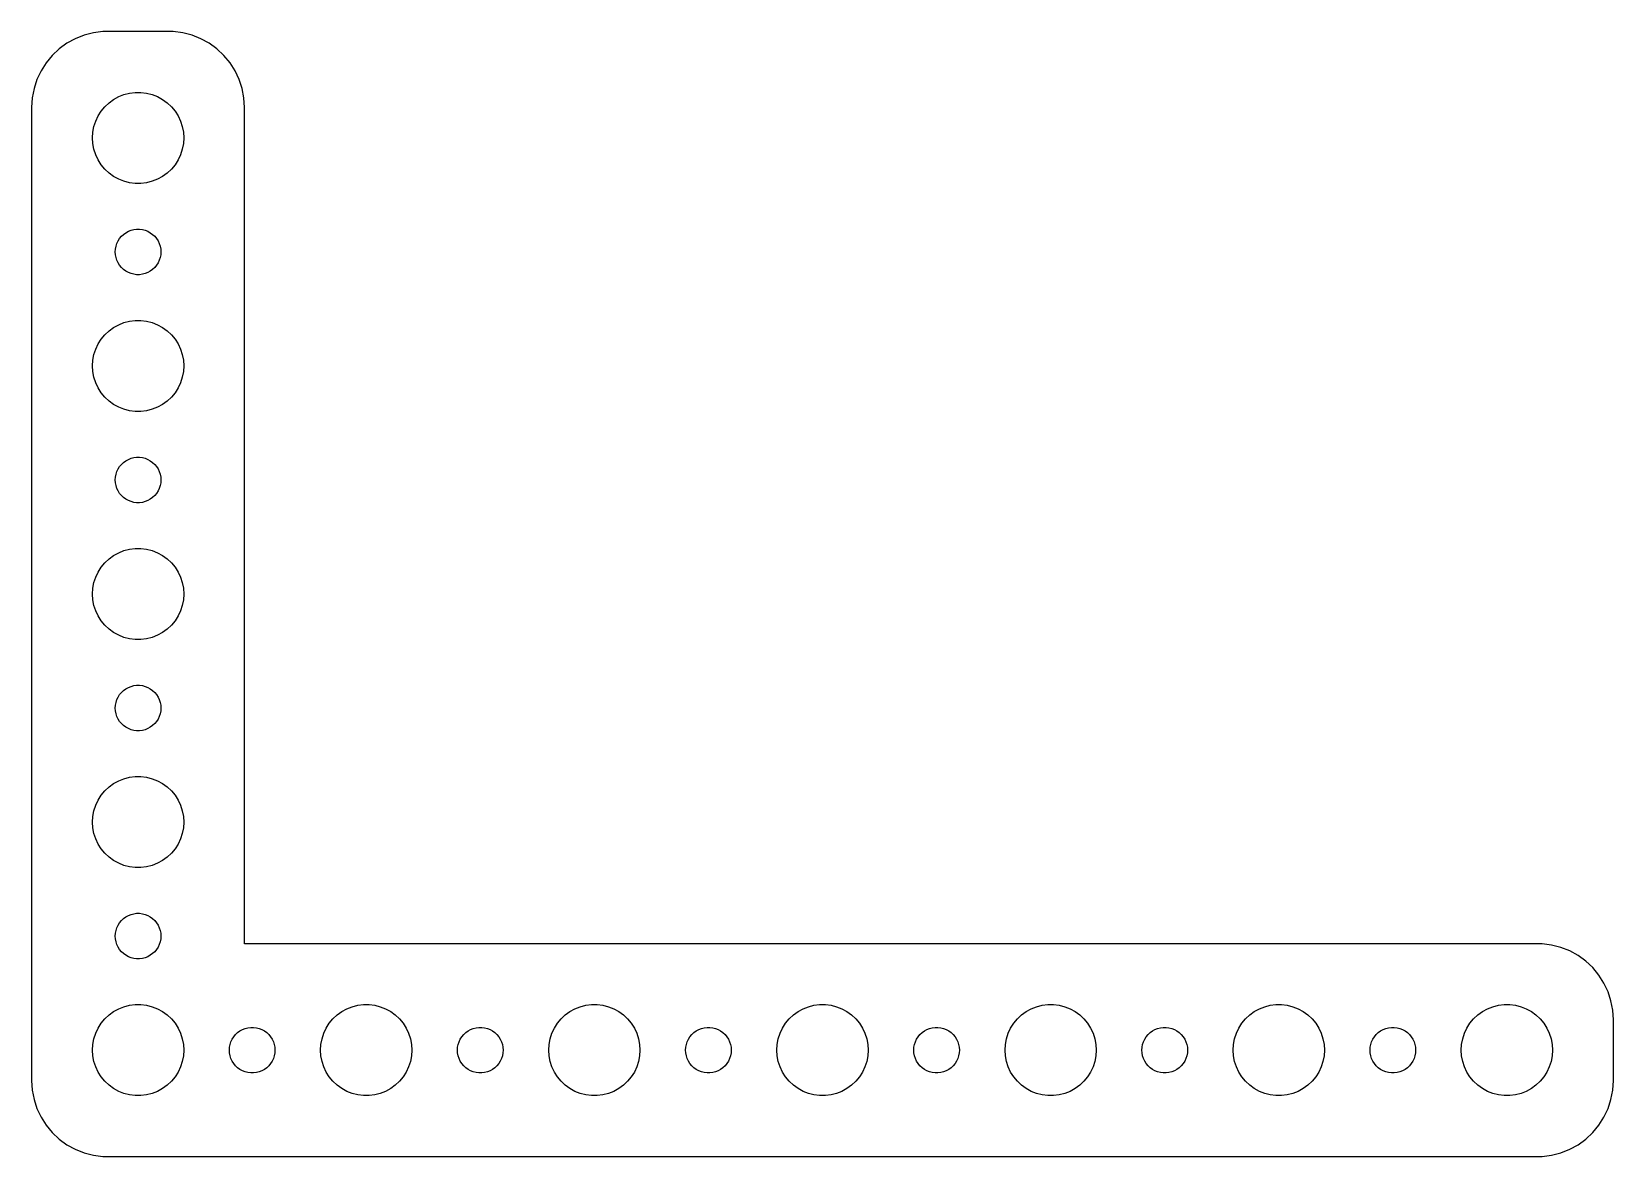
# Model space of a CAD drawing. Header units: metres. Extents: x -52 to 52, y -37 to 37.
import ezdxf

# ---------------------------------------------------------------- set-up
doc = ezdxf.new("R2010")
doc.units = ezdxf.units.M

msp = doc.modelspace()

# ---------------------------------------------------------------- linework, layer by layer
for p, q in [((-49.1289, 36.5241), (-49.6791, 36.2216)), ((-48.5451, 36.7553), (-49.1289, 36.5241)), ((-47.9369, 36.9114), (-48.5451, 36.7553)), ((-47.3139, 36.9901), (-47.9369, 36.9114)), ((-42.686, 36.9901), (-47.3139, 36.9901)), ((-42.0631, 36.9114), (-42.686, 36.9901)), ((-41.4549, 36.7553), (-42.0631, 36.9114)), ((-40.8711, 36.5241), (-41.4549, 36.7553)), ((-40.3209, 36.2216), (-40.8711, 36.5241)), ((-50.6448, 35.4227), (-51.0451, 34.9389)), ((-50.1871, 35.8526), (-50.6448, 35.4227)), ((-49.6791, 36.2216), (-50.1871, 35.8526)), ((-39.8129, 35.8526), (-40.3209, 36.2216)), ((-39.3551, 35.4227), (-39.8129, 35.8526)), ((-38.9549, 34.9389), (-39.3551, 35.4227)), ((-51.3815, 34.4088), (-51.6489, 33.8406)), ((-51.0451, 34.9389), (-51.3815, 34.4088)), ((-38.6185, 34.4088), (-38.9549, 34.9389)), ((-38.3511, 33.8406), (-38.6185, 34.4088)), ((-51.6489, 33.8406), (-51.8429, 33.2434)), ((-38.1571, 33.2434), (-38.3511, 33.8406)), ((-51.9606, 32.6267), (-52, 32)), ((-51.8429, 33.2434), (-51.9606, 32.6267)), ((-47.1869, 32.0536), (-46.9123, 32.3115)), ((-46.9123, 32.3115), (-46.6075, 32.533)), ((-46.6075, 32.533), (-46.2773, 32.7145)), ((-46.2773, 32.7145), (-45.927, 32.8532)), ((-45.927, 32.8532), (-45.5621, 32.9469)), ((-45.5621, 32.9469), (-45.1884, 32.9941)), ((-45.1884, 32.9941), (-44.8116, 32.9941)), ((-44.8116, 32.9941), (-44.4379, 32.9469)), ((-44.4379, 32.9469), (-44.0729, 32.8532)), ((-44.0729, 32.8532), (-43.7227, 32.7145)), ((-43.7227, 32.7145), (-43.3925, 32.533)), ((-43.3925, 32.533), (-43.0877, 32.3115)), ((-43.0877, 32.3115), (-42.8131, 32.0536)), ((-38.0394, 32.6267), (-38.1571, 33.2434)), ((-38, 32), (-38.0394, 32.6267)), ((-52, 32), (-52, -32)), ((-47.7893, 31.1044), (-47.6289, 31.4453)), ((-47.6289, 31.4453), (-47.427, 31.7634)), ((-47.427, 31.7634), (-47.1869, 32.0536)), ((-42.8131, 32.0536), (-42.5729, 31.7634)), ((-42.5729, 31.7634), (-42.3711, 31.4453)), ((-42.3711, 31.4453), (-42.2107, 31.1044)), ((-38, -23.0099), (-38, 32)), ((-48, 30), (-47.9763, 30.376)), ((-47.9763, 30.376), (-47.9057, 30.7461)), ((-47.9057, 30.7461), (-47.7893, 31.1044)), ((-42.2107, 31.1044), (-42.0942, 30.7461)), ((-42.0942, 30.7461), (-42.0237, 30.376)), ((-42.0237, 30.376), (-42, 30)), ((-47.9763, 29.624), (-48, 30)), ((-47.9057, 29.2539), (-47.9763, 29.624)), ((-47.7893, 28.8956), (-47.9057, 29.2539)), ((-42.0942, 29.2539), (-42.2107, 28.8956)), ((-42.0237, 29.624), (-42.0942, 29.2539)), ((-42, 30), (-42.0237, 29.624)), ((-47.6289, 28.5547), (-47.7893, 28.8956)), ((-47.427, 28.2366), (-47.6289, 28.5547)), ((-47.1869, 27.9464), (-47.427, 28.2366)), ((-42.5729, 28.2366), (-42.8131, 27.9464)), ((-42.3711, 28.5547), (-42.5729, 28.2366)), ((-42.2107, 28.8956), (-42.3711, 28.5547)), ((-46.9123, 27.6884), (-47.1869, 27.9464)), ((-46.6075, 27.467), (-46.9123, 27.6884)), ((-46.2773, 27.2855), (-46.6075, 27.467)), ((-45.927, 27.1468), (-46.2773, 27.2855)), ((-45.5621, 27.0531), (-45.927, 27.1468)), ((-45.1884, 27.0059), (-45.5621, 27.0531)), ((-44.4379, 27.0531), (-44.8116, 27.0059)), ((-44.0729, 27.1468), (-44.4379, 27.0531)), ((-43.7227, 27.2855), (-44.0729, 27.1468)), ((-43.3925, 27.467), (-43.7227, 27.2855)), ((-43.0877, 27.6884), (-43.3925, 27.467)), ((-42.8131, 27.9464), (-43.0877, 27.6884)), ((-44.8116, 27.0059), (-45.1884, 27.0059)), ((-45.6387, 23.8572), (-45.4635, 23.9266)), ((-45.4635, 23.9266), (-45.2811, 23.9734)), ((-45.2811, 23.9734), (-45.0942, 23.997)), ((-45.0942, 23.997), (-44.9058, 23.997)), ((-44.9058, 23.997), (-44.7189, 23.9734)), ((-44.7189, 23.9734), (-44.5365, 23.9266)), ((-44.5365, 23.9266), (-44.3613, 23.8572)), ((-46.4529, 22.873), (-46.3947, 23.0522)), ((-46.3947, 23.0522), (-46.3145, 23.2226)), ((-46.3145, 23.2226), (-46.2135, 23.3817)), ((-46.2135, 23.3817), (-46.0934, 23.5268)), ((-46.0934, 23.5268), (-45.9561, 23.6558)), ((-45.9561, 23.6558), (-45.8037, 23.7665)), ((-45.8037, 23.7665), (-45.6387, 23.8572)), ((-44.3613, 23.8572), (-44.1963, 23.7665)), ((-44.1963, 23.7665), (-44.0439, 23.6558)), ((-44.0439, 23.6558), (-43.9065, 23.5268)), ((-43.9065, 23.5268), (-43.7865, 23.3817)), ((-43.7865, 23.3817), (-43.6855, 23.2226)), ((-43.6855, 23.2226), (-43.6053, 23.0522)), ((-43.6053, 23.0522), (-43.5471, 22.873)), ((-46.5, 22.5), (-46.4882, 22.688)), ((-46.4882, 22.312), (-46.5, 22.5)), ((-46.4882, 22.688), (-46.4529, 22.873)), ((-46.4529, 22.127), (-46.4882, 22.312)), ((-46.3947, 21.9478), (-46.4529, 22.127)), ((-46.3145, 21.7774), (-46.3947, 21.9478)), ((-43.6053, 21.9478), (-43.6855, 21.7774)), ((-43.5471, 22.127), (-43.6053, 21.9478)), ((-43.5471, 22.873), (-43.5118, 22.688)), ((-43.5118, 22.312), (-43.5471, 22.127)), ((-43.5118, 22.688), (-43.5, 22.5)), ((-43.5, 22.5), (-43.5118, 22.312)), ((-46.2135, 21.6183), (-46.3145, 21.7774)), ((-46.0934, 21.4732), (-46.2135, 21.6183)), ((-45.9561, 21.3442), (-46.0934, 21.4732)), ((-45.8037, 21.2335), (-45.9561, 21.3442)), ((-45.6387, 21.1427), (-45.8037, 21.2335)), ((-45.4635, 21.0734), (-45.6387, 21.1427)), ((-45.2811, 21.0266), (-45.4635, 21.0734)), ((-45.0942, 21.003), (-45.2811, 21.0266)), ((-44.9058, 21.003), (-45.0942, 21.003)), ((-44.7189, 21.0266), (-44.9058, 21.003)), ((-44.5365, 21.0734), (-44.7189, 21.0266)), ((-44.3613, 21.1427), (-44.5365, 21.0734)), ((-44.1963, 21.2335), (-44.3613, 21.1427)), ((-44.0439, 21.3442), (-44.1963, 21.2335)), ((-43.9065, 21.4732), (-44.0439, 21.3442)), ((-43.7865, 21.6183), (-43.9065, 21.4732)), ((-43.6855, 21.7774), (-43.7865, 21.6183)), ((-46.6075, 17.533), (-46.2773, 17.7145)), ((-46.2773, 17.7145), (-45.927, 17.8532)), ((-45.927, 17.8532), (-45.5621, 17.9469)), ((-45.5621, 17.9469), (-45.1884, 17.9941)), ((-45.1884, 17.9941), (-44.8116, 17.9941)), ((-44.8116, 17.9941), (-44.4379, 17.9469)), ((-44.4379, 17.9469), (-44.0729, 17.8532)), ((-44.0729, 17.8532), (-43.7227, 17.7145)), ((-43.7227, 17.7145), (-43.3925, 17.533)), ((-47.6289, 16.4453), (-47.427, 16.7634)), ((-47.427, 16.7634), (-47.1869, 17.0536)), ((-47.1869, 17.0536), (-46.9123, 17.3115)), ((-46.9123, 17.3115), (-46.6075, 17.533)), ((-43.3925, 17.533), (-43.0877, 17.3115)), ((-43.0877, 17.3115), (-42.8131, 17.0536)), ((-42.8131, 17.0536), (-42.5729, 16.7634)), ((-42.5729, 16.7634), (-42.3711, 16.4453)), ((-47.9763, 15.376), (-47.9057, 15.7461)), ((-47.9057, 15.7461), (-47.7893, 16.1044)), ((-47.7893, 16.1044), (-47.6289, 16.4453)), ((-42.3711, 16.4453), (-42.2107, 16.1044)), ((-42.2107, 16.1044), (-42.0942, 15.7461)), ((-42.0942, 15.7461), (-42.0237, 15.376)), ((-48, 15), (-47.9763, 15.376)), ((-47.9763, 14.624), (-48, 15)), ((-47.9057, 14.2539), (-47.9763, 14.624)), ((-42.0237, 14.624), (-42.0942, 14.2539)), ((-42.0237, 15.376), (-42, 15)), ((-42, 15), (-42.0237, 14.624)), ((-47.7893, 13.8956), (-47.9057, 14.2539)), ((-47.6289, 13.5547), (-47.7893, 13.8956)), ((-47.427, 13.2366), (-47.6289, 13.5547)), ((-42.3711, 13.5547), (-42.5729, 13.2366)), ((-42.2107, 13.8956), (-42.3711, 13.5547)), ((-42.0942, 14.2539), (-42.2107, 13.8956)), ((-47.1869, 12.9464), (-47.427, 13.2366)), ((-46.9123, 12.6884), (-47.1869, 12.9464)), ((-46.6075, 12.467), (-46.9123, 12.6884)), ((-43.0877, 12.6884), (-43.3925, 12.467)), ((-42.8131, 12.9464), (-43.0877, 12.6884)), ((-42.5729, 13.2366), (-42.8131, 12.9464)), ((-46.2773, 12.2855), (-46.6075, 12.467)), ((-45.927, 12.1468), (-46.2773, 12.2855)), ((-45.5621, 12.0531), (-45.927, 12.1468)), ((-45.1884, 12.0059), (-45.5621, 12.0531)), ((-44.8116, 12.0059), (-45.1884, 12.0059)), ((-44.4379, 12.0531), (-44.8116, 12.0059)), ((-44.0729, 12.1468), (-44.4379, 12.0531)), ((-43.7227, 12.2855), (-44.0729, 12.1468)), ((-43.3925, 12.467), (-43.7227, 12.2855)), ((-46.3145, 8.22263), (-46.2135, 8.38167)), ((-46.2135, 8.38167), (-46.0934, 8.52681)), ((-46.0934, 8.52681), (-45.9561, 8.65576)), ((-45.9561, 8.65576), (-45.8037, 8.76648)), ((-45.8037, 8.76648), (-45.6387, 8.85724)), ((-45.6387, 8.85724), (-45.4635, 8.92657)), ((-45.4635, 8.92657), (-45.2811, 8.97342)), ((-45.2811, 8.97342), (-45.0942, 8.99704)), ((-45.0942, 8.99704), (-44.9058, 8.99704)), ((-44.9058, 8.99704), (-44.7189, 8.97342)), ((-44.7189, 8.97342), (-44.5365, 8.92657)), ((-44.5365, 8.92657), (-44.3613, 8.85724)), ((-44.3613, 8.85724), (-44.1963, 8.76648)), ((-44.1963, 8.76648), (-44.0439, 8.65576)), ((-44.0439, 8.65576), (-43.9065, 8.52681)), ((-43.9065, 8.52681), (-43.7865, 8.38167)), ((-43.7865, 8.38167), (-43.6855, 8.22263)), ((-46.5, 7.5), (-46.4882, 7.68799)), ((-46.4882, 7.312), (-46.5, 7.5)), ((-46.4882, 7.68799), (-46.4529, 7.87303)), ((-46.4529, 7.12695), (-46.4882, 7.312)), ((-46.4529, 7.87303), (-46.3947, 8.05219)), ((-46.3947, 8.05219), (-46.3145, 8.22263)), ((-43.6855, 8.22263), (-43.6053, 8.05219)), ((-43.6053, 8.05219), (-43.5471, 7.87303)), ((-43.5471, 7.87303), (-43.5118, 7.68799)), ((-43.5118, 7.312), (-43.5471, 7.12695)), ((-43.5118, 7.68799), (-43.5, 7.5)), ((-43.5, 7.5), (-43.5118, 7.312)), ((-46.3947, 6.9478), (-46.4529, 7.12695)), ((-46.3145, 6.77736), (-46.3947, 6.9478)), ((-46.2135, 6.61832), (-46.3145, 6.77736)), ((-46.0934, 6.47318), (-46.2135, 6.61832)), ((-45.9561, 6.34422), (-46.0934, 6.47318)), ((-45.8037, 6.23351), (-45.9561, 6.34422)), ((-44.0439, 6.34422), (-44.1963, 6.23351)), ((-43.9065, 6.47318), (-44.0439, 6.34422)), ((-43.7865, 6.61832), (-43.9065, 6.47318)), ((-43.6855, 6.77736), (-43.7865, 6.61832)), ((-43.6053, 6.9478), (-43.6855, 6.77736)), ((-43.5471, 7.12695), (-43.6053, 6.9478)), ((-45.6387, 6.14275), (-45.8037, 6.23351)), ((-45.4635, 6.07341), (-45.6387, 6.14275)), ((-45.2811, 6.02657), (-45.4635, 6.07341)), ((-45.0942, 6.00294), (-45.2811, 6.02657)), ((-44.9058, 6.00294), (-45.0942, 6.00294)), ((-44.7189, 6.02657), (-44.9058, 6.00294)), ((-44.5365, 6.07341), (-44.7189, 6.02657)), ((-44.3613, 6.14275), (-44.5365, 6.07341)), ((-44.1963, 6.23351), (-44.3613, 6.14275)), ((-47.1869, 2.05363), (-46.9123, 2.31154)), ((-46.9123, 2.31154), (-46.6075, 2.53297)), ((-46.6075, 2.53297), (-46.2773, 2.71448)), ((-46.2773, 2.71448), (-45.927, 2.85316)), ((-45.927, 2.85316), (-45.5621, 2.94685)), ((-45.5621, 2.94685), (-45.1884, 2.99408)), ((-45.1884, 2.99408), (-44.8116, 2.99408)), ((-44.8116, 2.99408), (-44.4379, 2.94685)), ((-44.4379, 2.94685), (-44.0729, 2.85316)), ((-44.0729, 2.85316), (-43.7227, 2.71448)), ((-43.7227, 2.71448), (-43.3925, 2.53297)), ((-43.3925, 2.53297), (-43.0877, 2.31154)), ((-43.0877, 2.31154), (-42.8131, 2.05363)), ((-47.9057, 0.74606), (-47.7893, 1.10437)), ((-47.7893, 1.10437), (-47.6289, 1.44525)), ((-47.6289, 1.44525), (-47.427, 1.76335)), ((-47.427, 1.76335), (-47.1869, 2.05363)), ((-42.8131, 2.05363), (-42.5729, 1.76335)), ((-42.5729, 1.76335), (-42.3711, 1.44525)), ((-42.3711, 1.44525), (-42.2107, 1.10437)), ((-42.2107, 1.10437), (-42.0942, 0.74606)), ((-48, 0), (-47.9763, 0.37599)), ((-47.9763, -0.37599), (-48, 0)), ((-47.9763, 0.37599), (-47.9057, 0.74606)), ((-42.0942, 0.74606), (-42.0237, 0.37599)), ((-42.0237, 0.37599), (-42, 0)), ((-42, 0), (-42.0237, -0.37599)), ((-47.9057, -0.74606), (-47.9763, -0.37599)), ((-47.7893, -1.10437), (-47.9057, -0.74606)), ((-42.0942, -0.74606), (-42.2107, -1.10437)), ((-42.0237, -0.37599), (-42.0942, -0.74606)), ((-47.6289, -1.44525), (-47.7893, -1.10437)), ((-47.427, -1.76335), (-47.6289, -1.44525)), ((-47.1869, -2.05363), (-47.427, -1.76335)), ((-46.9123, -2.31154), (-47.1869, -2.05363)), ((-42.8131, -2.05363), (-43.0877, -2.31154)), ((-42.5729, -1.76335), (-42.8131, -2.05363)), ((-42.3711, -1.44525), (-42.5729, -1.76335)), ((-42.2107, -1.10437), (-42.3711, -1.44525)), ((-46.6075, -2.53297), (-46.9123, -2.31154)), ((-46.2773, -2.71448), (-46.6075, -2.53297)), ((-45.927, -2.85316), (-46.2773, -2.71448)), ((-45.5621, -2.94685), (-45.927, -2.85316)), ((-45.1884, -2.99408), (-45.5621, -2.94685)), ((-44.8116, -2.99408), (-45.1884, -2.99408)), ((-44.4379, -2.94685), (-44.8116, -2.99408)), ((-44.0729, -2.85316), (-44.4379, -2.94685)), ((-43.7227, -2.71448), (-44.0729, -2.85316)), ((-43.3925, -2.53297), (-43.7227, -2.71448)), ((-43.0877, -2.31154), (-43.3925, -2.53297)), ((-45.9561, -6.34422), (-45.8037, -6.23351)), ((-45.8037, -6.23351), (-45.6387, -6.14275)), ((-45.6387, -6.14275), (-45.4635, -6.07341)), ((-45.4635, -6.07341), (-45.2811, -6.02657)), ((-45.2811, -6.02657), (-45.0942, -6.00294)), ((-45.0942, -6.00294), (-44.9058, -6.00294)), ((-44.9058, -6.00294), (-44.7189, -6.02657)), ((-44.7189, -6.02657), (-44.5365, -6.07341)), ((-44.5365, -6.07341), (-44.3613, -6.14275)), ((-44.3613, -6.14275), (-44.1963, -6.23351)), ((-44.1963, -6.23351), (-44.0439, -6.34422)), ((-46.4882, -7.312), (-46.4529, -7.12695)), ((-46.4529, -7.12695), (-46.3947, -6.9478)), ((-46.3947, -6.9478), (-46.3145, -6.77736)), ((-46.3145, -6.77736), (-46.2135, -6.61832)), ((-46.2135, -6.61832), (-46.0934, -6.47318)), ((-46.0934, -6.47318), (-45.9561, -6.34422)), ((-44.0439, -6.34422), (-43.9065, -6.47318)), ((-43.9065, -6.47318), (-43.7865, -6.61832)), ((-43.7865, -6.61832), (-43.6855, -6.77736)), ((-43.6855, -6.77736), (-43.6053, -6.9478)), ((-43.6053, -6.9478), (-43.5471, -7.12695)), ((-43.5471, -7.12695), (-43.5118, -7.312)), ((-46.5, -7.5), (-46.4882, -7.312)), ((-46.4882, -7.68799), (-46.5, -7.5)), ((-46.4529, -7.87303), (-46.4882, -7.68799)), ((-46.3947, -8.05219), (-46.4529, -7.87303)), ((-46.3145, -8.22263), (-46.3947, -8.05219)), ((-46.2135, -8.38167), (-46.3145, -8.22263)), ((-43.6855, -8.22263), (-43.7865, -8.38167)), ((-43.6053, -8.05219), (-43.6855, -8.22263)), ((-43.5471, -7.87303), (-43.6053, -8.05219)), ((-43.5118, -7.68799), (-43.5471, -7.87303)), ((-43.5118, -7.312), (-43.5, -7.5)), ((-43.5, -7.5), (-43.5118, -7.68799)), ((-46.0934, -8.52681), (-46.2135, -8.38167)), ((-45.9561, -8.65576), (-46.0934, -8.52681)), ((-45.8037, -8.76648), (-45.9561, -8.65576)), ((-45.6387, -8.85724), (-45.8037, -8.76648)), ((-45.4635, -8.92657), (-45.6387, -8.85724)), ((-45.2811, -8.97342), (-45.4635, -8.92657)), ((-45.0942, -8.99704), (-45.2811, -8.97342)), ((-44.9058, -8.99704), (-45.0942, -8.99704)), ((-44.7189, -8.97342), (-44.9058, -8.99704)), ((-44.5365, -8.92657), (-44.7189, -8.97342)), ((-44.3613, -8.85724), (-44.5365, -8.92657)), ((-44.1963, -8.76648), (-44.3613, -8.85724)), ((-44.0439, -8.65576), (-44.1963, -8.76648)), ((-43.9065, -8.52681), (-44.0439, -8.65576)), ((-43.7865, -8.38167), (-43.9065, -8.52681)), ((-46.9123, -12.6884), (-46.6075, -12.467)), ((-46.6075, -12.467), (-46.2773, -12.2855)), ((-46.2773, -12.2855), (-45.927, -12.1468)), ((-45.927, -12.1468), (-45.5621, -12.0531)), ((-45.5621, -12.0531), (-45.1884, -12.0059)), ((-45.1884, -12.0059), (-44.8116, -12.0059)), ((-44.8116, -12.0059), (-44.4379, -12.0531)), ((-44.4379, -12.0531), (-44.0729, -12.1468)), ((-44.0729, -12.1468), (-43.7227, -12.2855)), ((-43.7227, -12.2855), (-43.3925, -12.467)), ((-43.3925, -12.467), (-43.0877, -12.6884)), ((-47.6289, -13.5547), (-47.427, -13.2366)), ((-47.427, -13.2366), (-47.1869, -12.9464)), ((-47.1869, -12.9464), (-46.9123, -12.6884)), ((-43.0877, -12.6884), (-42.8131, -12.9464)), ((-42.8131, -12.9464), (-42.5729, -13.2366)), ((-42.5729, -13.2366), (-42.3711, -13.5547)), ((-47.9763, -14.624), (-47.9057, -14.2539)), ((-47.9057, -14.2539), (-47.7893, -13.8956)), ((-47.7893, -13.8956), (-47.6289, -13.5547)), ((-42.3711, -13.5547), (-42.2107, -13.8956)), ((-42.2107, -13.8956), (-42.0942, -14.2539)), ((-42.0942, -14.2539), (-42.0237, -14.624)), ((-48, -15), (-47.9763, -14.624)), ((-47.9763, -15.376), (-48, -15)), ((-47.9057, -15.7461), (-47.9763, -15.376)), ((-42.0237, -15.376), (-42.0942, -15.7461)), ((-42.0237, -14.624), (-42, -15)), ((-42, -15), (-42.0237, -15.376)), ((-47.7893, -16.1044), (-47.9057, -15.7461)), ((-47.6289, -16.4453), (-47.7893, -16.1044)), ((-47.427, -16.7634), (-47.6289, -16.4453)), ((-42.3711, -16.4453), (-42.5729, -16.7634)), ((-42.2107, -16.1044), (-42.3711, -16.4453)), ((-42.0942, -15.7461), (-42.2107, -16.1044)), ((-47.1869, -17.0536), (-47.427, -16.7634)), ((-46.9123, -17.3115), (-47.1869, -17.0536)), ((-46.6075, -17.533), (-46.9123, -17.3115)), ((-46.2773, -17.7145), (-46.6075, -17.533)), ((-43.3925, -17.533), (-43.7227, -17.7145)), ((-43.0877, -17.3115), (-43.3925, -17.533)), ((-42.8131, -17.0536), (-43.0877, -17.3115)), ((-42.5729, -16.7634), (-42.8131, -17.0536)), ((-45.927, -17.8532), (-46.2773, -17.7145)), ((-45.5621, -17.9469), (-45.927, -17.8532)), ((-45.1884, -17.9941), (-45.5621, -17.9469)), ((-44.8116, -17.9941), (-45.1884, -17.9941)), ((-44.4379, -17.9469), (-44.8116, -17.9941)), ((-44.0729, -17.8532), (-44.4379, -17.9469)), ((-43.7227, -17.7145), (-44.0729, -17.8532)), ((-46.3947, -21.9478), (-46.3145, -21.7774)), ((-46.3145, -21.7774), (-46.2135, -21.6183)), ((-46.2135, -21.6183), (-46.0934, -21.4732)), ((-46.0934, -21.4732), (-45.9561, -21.3442)), ((-45.9561, -21.3442), (-45.8037, -21.2335)), ((-45.8037, -21.2335), (-45.6387, -21.1427)), ((-45.6387, -21.1427), (-45.4635, -21.0734)), ((-45.4635, -21.0734), (-45.2811, -21.0266)), ((-45.2811, -21.0266), (-45.0942, -21.003)), ((-45.0942, -21.003), (-44.9058, -21.003)), ((-44.9058, -21.003), (-44.7189, -21.0266)), ((-44.7189, -21.0266), (-44.5365, -21.0734)), ((-44.5365, -21.0734), (-44.3613, -21.1427)), ((-44.3613, -21.1427), (-44.1963, -21.2335)), ((-44.1963, -21.2335), (-44.0439, -21.3442)), ((-44.0439, -21.3442), (-43.9065, -21.4732)), ((-43.9065, -21.4732), (-43.7865, -21.6183)), ((-43.7865, -21.6183), (-43.6855, -21.7774)), ((-43.6855, -21.7774), (-43.6053, -21.9478)), ((-46.5, -22.5), (-46.4882, -22.312)), ((-46.4882, -22.688), (-46.5, -22.5)), ((-46.4882, -22.312), (-46.4529, -22.127)), ((-46.4529, -22.873), (-46.4882, -22.688)), ((-46.4529, -22.127), (-46.3947, -21.9478)), ((-46.3947, -23.0522), (-46.4529, -22.873)), ((-43.6053, -21.9478), (-43.5471, -22.127)), ((-43.5471, -22.873), (-43.6053, -23.0522)), ((-43.5471, -22.127), (-43.5118, -22.312)), ((-43.5118, -22.688), (-43.5471, -22.873)), ((-43.5118, -22.312), (-43.5, -22.5)), ((-43.5, -22.5), (-43.5118, -22.688)), ((-46.3145, -23.2226), (-46.3947, -23.0522)), ((-46.2135, -23.3817), (-46.3145, -23.2226)), ((-46.0934, -23.5268), (-46.2135, -23.3817)), ((-45.9561, -23.6558), (-46.0934, -23.5268)), ((-45.8037, -23.7665), (-45.9561, -23.6558)), ((-45.6387, -23.8572), (-45.8037, -23.7665)), ((-45.4635, -23.9266), (-45.6387, -23.8572)), ((-44.3613, -23.8572), (-44.5365, -23.9266)), ((-44.1963, -23.7665), (-44.3613, -23.8572)), ((-44.0439, -23.6558), (-44.1963, -23.7665)), ((-43.9065, -23.5268), (-44.0439, -23.6558)), ((-43.7865, -23.3817), (-43.9065, -23.5268)), ((-43.6855, -23.2226), (-43.7865, -23.3817)), ((-43.6053, -23.0522), (-43.6855, -23.2226)), ((47.3139, -23.0099), (-38, -23.0099)), ((47.9369, -23.0886), (47.3139, -23.0099)), ((48.5451, -23.2447), (47.9369, -23.0886)), ((49.1289, -23.4759), (48.5451, -23.2447)), ((49.6791, -23.7784), (49.1289, -23.4759)), ((50.1871, -24.1474), (49.6791, -23.7784)), ((-45.2811, -23.9734), (-45.4635, -23.9266)), ((-45.0942, -23.997), (-45.2811, -23.9734)), ((-44.9058, -23.997), (-45.0942, -23.997)), ((-44.7189, -23.9734), (-44.9058, -23.997)), ((-44.5365, -23.9266), (-44.7189, -23.9734)), ((50.6448, -24.5773), (50.1871, -24.1474)), ((51.0451, -25.0611), (50.6448, -24.5773)), ((51.3815, -25.5912), (51.0451, -25.0611)), ((51.6489, -26.1594), (51.3815, -25.5912)), ((-45.5621, -27.0531), (-45.1884, -27.0059)), ((-45.1884, -27.0059), (-44.8116, -27.0059)), ((-44.8116, -27.0059), (-44.4379, -27.0531)), ((-30.5621, -27.0531), (-30.1884, -27.0059)), ((-30.1884, -27.0059), (-29.8116, -27.0059)), ((-29.8116, -27.0059), (-29.4379, -27.0531)), ((-15.5621, -27.0531), (-15.1884, -27.0059)), ((-15.1884, -27.0059), (-14.8116, -27.0059)), ((-14.8116, -27.0059), (-14.4379, -27.0531)), ((-0.56213, -27.0531), (-0.18837, -27.0059)), ((-0.18837, -27.0059), (0.18837, -27.0059)), ((0.18837, -27.0059), (0.56213, -27.0531)), ((14.4379, -27.0531), (14.8116, -27.0059)), ((14.8116, -27.0059), (15.1884, -27.0059)), ((15.1884, -27.0059), (15.5621, -27.0531)), ((29.4379, -27.0531), (29.8116, -27.0059)), ((29.8116, -27.0059), (30.1884, -27.0059)), ((30.1884, -27.0059), (30.5621, -27.0531)), ((44.4379, -27.0531), (44.8116, -27.0059)), ((44.8116, -27.0059), (45.1884, -27.0059)), ((45.1884, -27.0059), (45.5621, -27.0531)), ((51.8429, -26.7565), (51.6489, -26.1594)), ((51.9606, -27.3733), (51.8429, -26.7565)), ((-47.427, -28.2366), (-47.1869, -27.9464)), ((-47.1869, -27.9464), (-46.9123, -27.6884)), ((-46.9123, -27.6884), (-46.6075, -27.467)), ((-46.6075, -27.467), (-46.2773, -27.2855)), ((-46.2773, -27.2855), (-45.927, -27.1468)), ((-45.927, -27.1468), (-45.5621, -27.0531)), ((-44.4379, -27.0531), (-44.0729, -27.1468)), ((-44.0729, -27.1468), (-43.7227, -27.2855)), ((-43.7227, -27.2855), (-43.3925, -27.467)), ((-43.3925, -27.467), (-43.0877, -27.6884)), ((-43.0877, -27.6884), (-42.8131, -27.9464)), ((-42.8131, -27.9464), (-42.5729, -28.2366)), ((-32.427, -28.2366), (-32.1869, -27.9464)), ((-32.1869, -27.9464), (-31.9123, -27.6884)), ((-31.9123, -27.6884), (-31.6075, -27.467)), ((-31.6075, -27.467), (-31.2773, -27.2855)), ((-31.2773, -27.2855), (-30.927, -27.1468)), ((-30.927, -27.1468), (-30.5621, -27.0531)), ((-29.4379, -27.0531), (-29.0729, -27.1468)), ((-29.0729, -27.1468), (-28.7227, -27.2855)), ((-28.7227, -27.2855), (-28.3925, -27.467)), ((-28.3925, -27.467), (-28.0877, -27.6884)), ((-28.0877, -27.6884), (-27.8131, -27.9464)), ((-27.8131, -27.9464), (-27.5729, -28.2366)), ((-17.427, -28.2366), (-17.1869, -27.9464)), ((-17.1869, -27.9464), (-16.9123, -27.6884)), ((-16.9123, -27.6884), (-16.6075, -27.467)), ((-16.6075, -27.467), (-16.2773, -27.2855)), ((-16.2773, -27.2855), (-15.927, -27.1468)), ((-15.927, -27.1468), (-15.5621, -27.0531)), ((-14.4379, -27.0531), (-14.0729, -27.1468)), ((-14.0729, -27.1468), (-13.7227, -27.2855)), ((-13.7227, -27.2855), (-13.3925, -27.467)), ((-13.3925, -27.467), (-13.0877, -27.6884)), ((-13.0877, -27.6884), (-12.8131, -27.9464)), ((-12.8131, -27.9464), (-12.5729, -28.2366)), ((-2.42705, -28.2366), (-2.1869, -27.9464)), ((-2.1869, -27.9464), (-1.91226, -27.6884)), ((-1.91226, -27.6884), (-1.60747, -27.467)), ((-1.60747, -27.467), (-1.27733, -27.2855)), ((-1.27733, -27.2855), (-0.92705, -27.1468)), ((-0.92705, -27.1468), (-0.56213, -27.0531)), ((0.56213, -27.0531), (0.92705, -27.1468)), ((0.92705, -27.1468), (1.27733, -27.2855)), ((1.27733, -27.2855), (1.60747, -27.467)), ((1.60747, -27.467), (1.91226, -27.6884)), ((1.91226, -27.6884), (2.1869, -27.9464)), ((2.1869, -27.9464), (2.42705, -28.2366)), ((12.5729, -28.2366), (12.8131, -27.9464)), ((12.8131, -27.9464), (13.0877, -27.6884)), ((13.0877, -27.6884), (13.3925, -27.467)), ((13.3925, -27.467), (13.7227, -27.2855)), ((13.7227, -27.2855), (14.0729, -27.1468)), ((14.0729, -27.1468), (14.4379, -27.0531)), ((15.5621, -27.0531), (15.927, -27.1468)), ((15.927, -27.1468), (16.2773, -27.2855)), ((16.2773, -27.2855), (16.6075, -27.467)), ((16.6075, -27.467), (16.9123, -27.6884)), ((16.9123, -27.6884), (17.1869, -27.9464)), ((17.1869, -27.9464), (17.427, -28.2366)), ((27.5729, -28.2366), (27.8131, -27.9464)), ((27.8131, -27.9464), (28.0877, -27.6884)), ((28.0877, -27.6884), (28.3925, -27.467)), ((28.3925, -27.467), (28.7227, -27.2855)), ((28.7227, -27.2855), (29.0729, -27.1468)), ((29.0729, -27.1468), (29.4379, -27.0531)), ((30.5621, -27.0531), (30.927, -27.1468)), ((30.927, -27.1468), (31.2773, -27.2855)), ((31.2773, -27.2855), (31.6075, -27.467)), ((31.6075, -27.467), (31.9123, -27.6884)), ((31.9123, -27.6884), (32.1869, -27.9464)), ((32.1869, -27.9464), (32.427, -28.2366)), ((42.5729, -28.2366), (42.8131, -27.9464)), ((42.8131, -27.9464), (43.0877, -27.6884)), ((43.0877, -27.6884), (43.3925, -27.467)), ((43.3925, -27.467), (43.7227, -27.2855)), ((43.7227, -27.2855), (44.0729, -27.1468)), ((44.0729, -27.1468), (44.4379, -27.0531)), ((45.5621, -27.0531), (45.927, -27.1468)), ((45.927, -27.1468), (46.2773, -27.2855)), ((46.2773, -27.2855), (46.6075, -27.467)), ((46.6075, -27.467), (46.9123, -27.6884)), ((46.9123, -27.6884), (47.1869, -27.9464)), ((47.1869, -27.9464), (47.427, -28.2366)), ((52, -28), (51.9606, -27.3733)), ((52, -32), (52, -28)), ((-47.9057, -29.2539), (-47.7893, -28.8956)), ((-47.7893, -28.8956), (-47.6289, -28.5547)), ((-47.6289, -28.5547), (-47.427, -28.2366)), ((-42.5729, -28.2366), (-42.3711, -28.5547)), ((-42.3711, -28.5547), (-42.2107, -28.8956)), ((-42.2107, -28.8956), (-42.0942, -29.2539)), ((-38.8145, -29.2774), (-38.7135, -29.1183)), ((-38.7135, -29.1183), (-38.5934, -28.9732)), ((-38.5934, -28.9732), (-38.4561, -28.8442)), ((-38.4561, -28.8442), (-38.3037, -28.7335)), ((-38.3037, -28.7335), (-38.1387, -28.6427)), ((-38.1387, -28.6427), (-37.9635, -28.5734)), ((-37.9635, -28.5734), (-37.7811, -28.5266)), ((-37.7811, -28.5266), (-37.5942, -28.503)), ((-37.5942, -28.503), (-37.4058, -28.503)), ((-37.4058, -28.503), (-37.2189, -28.5266)), ((-37.2189, -28.5266), (-37.0365, -28.5734)), ((-37.0365, -28.5734), (-36.8613, -28.6427)), ((-36.8613, -28.6427), (-36.6963, -28.7335)), ((-36.6963, -28.7335), (-36.5439, -28.8442)), ((-36.5439, -28.8442), (-36.4065, -28.9732)), ((-36.4065, -28.9732), (-36.2865, -29.1183)), ((-36.2865, -29.1183), (-36.1855, -29.2774)), ((-32.9057, -29.2539), (-32.7893, -28.8956)), ((-32.7893, -28.8956), (-32.6289, -28.5547)), ((-32.6289, -28.5547), (-32.427, -28.2366)), ((-27.5729, -28.2366), (-27.3711, -28.5547)), ((-27.3711, -28.5547), (-27.2107, -28.8956)), ((-27.2107, -28.8956), (-27.0942, -29.2539)), ((-23.8145, -29.2774), (-23.7135, -29.1183)), ((-23.7135, -29.1183), (-23.5934, -28.9732)), ((-23.5934, -28.9732), (-23.4561, -28.8442)), ((-23.4561, -28.8442), (-23.3037, -28.7335)), ((-23.3037, -28.7335), (-23.1387, -28.6427)), ((-23.1387, -28.6427), (-22.9635, -28.5734)), ((-22.9635, -28.5734), (-22.7811, -28.5266)), ((-22.7811, -28.5266), (-22.5942, -28.503)), ((-22.5942, -28.503), (-22.4058, -28.503)), ((-22.4058, -28.503), (-22.2189, -28.5266)), ((-22.2189, -28.5266), (-22.0365, -28.5734)), ((-22.0365, -28.5734), (-21.8613, -28.6427)), ((-21.8613, -28.6427), (-21.6963, -28.7335)), ((-21.6963, -28.7335), (-21.5439, -28.8442)), ((-21.5439, -28.8442), (-21.4065, -28.9732)), ((-21.4065, -28.9732), (-21.2865, -29.1183)), ((-21.2865, -29.1183), (-21.1855, -29.2774)), ((-17.9057, -29.2539), (-17.7893, -28.8956)), ((-17.7893, -28.8956), (-17.6289, -28.5547)), ((-17.6289, -28.5547), (-17.427, -28.2366)), ((-12.5729, -28.2366), (-12.3711, -28.5547)), ((-12.3711, -28.5547), (-12.2107, -28.8956)), ((-12.2107, -28.8956), (-12.0942, -29.2539)), ((-8.81445, -29.2774), (-8.71352, -29.1183)), ((-8.71352, -29.1183), (-8.59344, -28.9732)), ((-8.59344, -28.9732), (-8.45613, -28.8442)), ((-8.45613, -28.8442), (-8.30373, -28.7335)), ((-8.30373, -28.7335), (-8.13866, -28.6427)), ((-8.13866, -28.6427), (-7.96352, -28.5734)), ((-7.96352, -28.5734), (-7.78107, -28.5266)), ((-7.78107, -28.5266), (-7.59418, -28.503)), ((-7.59418, -28.503), (-7.40581, -28.503)), ((-7.40581, -28.503), (-7.21892, -28.5266)), ((-7.21892, -28.5266), (-7.03647, -28.5734)), ((-7.03647, -28.5734), (-6.86133, -28.6427)), ((-6.86133, -28.6427), (-6.69626, -28.7335)), ((-6.69626, -28.7335), (-6.54385, -28.8442)), ((-6.54385, -28.8442), (-6.40654, -28.9732)), ((-6.40654, -28.9732), (-6.28647, -29.1183)), ((-6.28647, -29.1183), (-6.18553, -29.2774)), ((-2.90575, -29.2539), (-2.78932, -28.8956)), ((-2.78932, -28.8956), (-2.62891, -28.5547)), ((-2.62891, -28.5547), (-2.42705, -28.2366)), ((2.42705, -28.2366), (2.62891, -28.5547)), ((2.62891, -28.5547), (2.78932, -28.8956)), ((2.78932, -28.8956), (2.90575, -29.2539)), ((6.18553, -29.2774), (6.28647, -29.1183)), ((6.28647, -29.1183), (6.40654, -28.9732)), ((6.40654, -28.9732), (6.54385, -28.8442)), ((6.54385, -28.8442), (6.69626, -28.7335)), ((6.69626, -28.7335), (6.86133, -28.6427)), ((6.86133, -28.6427), (7.03647, -28.5734)), ((7.03647, -28.5734), (7.21892, -28.5266)), ((7.21892, -28.5266), (7.40581, -28.503)), ((7.40581, -28.503), (7.59418, -28.503)), ((7.59418, -28.503), (7.78107, -28.5266)), ((7.78107, -28.5266), (7.96352, -28.5734)), ((7.96352, -28.5734), (8.13866, -28.6427)), ((8.13866, -28.6427), (8.30373, -28.7335)), ((8.30373, -28.7335), (8.45613, -28.8442)), ((8.45613, -28.8442), (8.59344, -28.9732)), ((8.59344, -28.9732), (8.71352, -29.1183)), ((8.71352, -29.1183), (8.81445, -29.2774)), ((12.0942, -29.2539), (12.2107, -28.8956)), ((12.2107, -28.8956), (12.3711, -28.5547)), ((12.3711, -28.5547), (12.5729, -28.2366)), ((17.427, -28.2366), (17.6289, -28.5547)), ((17.6289, -28.5547), (17.7893, -28.8956)), ((17.7893, -28.8956), (17.9057, -29.2539)), ((21.1855, -29.2774), (21.2865, -29.1183)), ((21.2865, -29.1183), (21.4065, -28.9732)), ((21.4065, -28.9732), (21.5439, -28.8442)), ((21.5439, -28.8442), (21.6963, -28.7335)), ((21.6963, -28.7335), (21.8613, -28.6427)), ((21.8613, -28.6427), (22.0365, -28.5734)), ((22.0365, -28.5734), (22.2189, -28.5266)), ((22.2189, -28.5266), (22.4058, -28.503)), ((22.4058, -28.503), (22.5942, -28.503)), ((22.5942, -28.503), (22.7811, -28.5266)), ((22.7811, -28.5266), (22.9635, -28.5734)), ((22.9635, -28.5734), (23.1387, -28.6427)), ((23.1387, -28.6427), (23.3037, -28.7335)), ((23.3037, -28.7335), (23.4561, -28.8442)), ((23.4561, -28.8442), (23.5934, -28.9732)), ((23.5934, -28.9732), (23.7135, -29.1183)), ((23.7135, -29.1183), (23.8145, -29.2774)), ((27.0942, -29.2539), (27.2107, -28.8956)), ((27.2107, -28.8956), (27.3711, -28.5547)), ((27.3711, -28.5547), (27.5729, -28.2366)), ((32.427, -28.2366), (32.6289, -28.5547)), ((32.6289, -28.5547), (32.7893, -28.8956)), ((32.7893, -28.8956), (32.9057, -29.2539)), ((36.1855, -29.2774), (36.2865, -29.1183)), ((36.2865, -29.1183), (36.4065, -28.9732)), ((36.4065, -28.9732), (36.5439, -28.8442)), ((36.5439, -28.8442), (36.6963, -28.7335)), ((36.6963, -28.7335), (36.8613, -28.6427)), ((36.8613, -28.6427), (37.0365, -28.5734)), ((37.0365, -28.5734), (37.2189, -28.5266)), ((37.2189, -28.5266), (37.4058, -28.503)), ((37.4058, -28.503), (37.5942, -28.503)), ((37.5942, -28.503), (37.7811, -28.5266)), ((37.7811, -28.5266), (37.9635, -28.5734)), ((37.9635, -28.5734), (38.1387, -28.6427)), ((38.1387, -28.6427), (38.3037, -28.7335)), ((38.3037, -28.7335), (38.4561, -28.8442)), ((38.4561, -28.8442), (38.5934, -28.9732)), ((38.5934, -28.9732), (38.7135, -29.1183)), ((38.7135, -29.1183), (38.8145, -29.2774)), ((42.0942, -29.2539), (42.2107, -28.8956)), ((42.2107, -28.8956), (42.3711, -28.5547)), ((42.3711, -28.5547), (42.5729, -28.2366)), ((47.427, -28.2366), (47.6289, -28.5547)), ((47.6289, -28.5547), (47.7893, -28.8956)), ((47.7893, -28.8956), (47.9057, -29.2539)), ((-48, -30), (-47.9763, -29.624)), ((-47.9763, -30.376), (-48, -30)), ((-47.9763, -29.624), (-47.9057, -29.2539)), ((-42.0942, -29.2539), (-42.0237, -29.624)), ((-42.0237, -29.624), (-42, -30)), ((-42, -30), (-42.0237, -30.376)), ((-39, -30), (-38.9882, -29.812)), ((-38.9882, -30.188), (-39, -30)), ((-38.9882, -29.812), (-38.9529, -29.627)), ((-38.9529, -29.627), (-38.8947, -29.4478)), ((-38.8947, -29.4478), (-38.8145, -29.2774)), ((-36.1855, -29.2774), (-36.1053, -29.4478)), ((-36.1053, -29.4478), (-36.0471, -29.627)), ((-36.0471, -29.627), (-36.0118, -29.812)), ((-36.0118, -29.812), (-36, -30)), ((-36, -30), (-36.0118, -30.188)), ((-33, -30), (-32.9763, -29.624)), ((-32.9763, -30.376), (-33, -30)), ((-32.9763, -29.624), (-32.9057, -29.2539)), ((-27.0942, -29.2539), (-27.0237, -29.624)), ((-27.0237, -29.624), (-27, -30)), ((-27, -30), (-27.0237, -30.376)), ((-24, -30), (-23.9882, -29.812)), ((-23.9882, -30.188), (-24, -30)), ((-23.9882, -29.812), (-23.9529, -29.627)), ((-23.9529, -29.627), (-23.8947, -29.4478)), ((-23.8947, -29.4478), (-23.8145, -29.2774)), ((-21.1855, -29.2774), (-21.1053, -29.4478)), ((-21.1053, -29.4478), (-21.0471, -29.627)), ((-21.0471, -29.627), (-21.0118, -29.812)), ((-21.0118, -29.812), (-21, -30)), ((-21, -30), (-21.0118, -30.188)), ((-18, -30), (-17.9763, -29.624)), ((-17.9763, -30.376), (-18, -30)), ((-17.9763, -29.624), (-17.9057, -29.2539)), ((-12.0942, -29.2539), (-12.0237, -29.624)), ((-12.0237, -29.624), (-12, -30)), ((-12, -30), (-12.0237, -30.376)), ((-9, -30), (-8.98816, -29.812)), ((-8.98816, -30.188), (-9, -30)), ((-8.98816, -29.812), (-8.95287, -29.627)), ((-8.95287, -29.627), (-8.89465, -29.4478)), ((-8.89465, -29.4478), (-8.81445, -29.2774)), ((-6.18553, -29.2774), (-6.10533, -29.4478)), ((-6.10533, -29.4478), (-6.04712, -29.627)), ((-6.04712, -29.627), (-6.01183, -29.812)), ((-6.01183, -29.812), (-6, -30)), ((-6, -30), (-6.01183, -30.188)), ((-3, -30), (-2.97633, -29.624)), ((-2.97633, -30.376), (-3, -30)), ((-2.97633, -29.624), (-2.90575, -29.2539)), ((2.90575, -29.2539), (2.97633, -29.624)), ((2.97633, -29.624), (3, -30)), ((3, -30), (2.97633, -30.376)), ((6, -30), (6.01183, -29.812)), ((6.01183, -30.188), (6, -30)), ((6.01183, -29.812), (6.04712, -29.627)), ((6.04712, -29.627), (6.10533, -29.4478)), ((6.10533, -29.4478), (6.18553, -29.2774)), ((8.81445, -29.2774), (8.89465, -29.4478)), ((8.89465, -29.4478), (8.95287, -29.627)), ((8.95287, -29.627), (8.98816, -29.812)), ((8.98816, -29.812), (9, -30)), ((9, -30), (8.98816, -30.188)), ((12, -30), (12.0237, -29.624)), ((12.0237, -30.376), (12, -30)), ((12.0237, -29.624), (12.0942, -29.2539)), ((17.9057, -29.2539), (17.9763, -29.624)), ((17.9763, -29.624), (18, -30)), ((18, -30), (17.9763, -30.376)), ((21, -30), (21.0118, -29.812)), ((21.0118, -30.188), (21, -30)), ((21.0118, -29.812), (21.0471, -29.627)), ((21.0471, -29.627), (21.1053, -29.4478)), ((21.1053, -29.4478), (21.1855, -29.2774)), ((23.8145, -29.2774), (23.8947, -29.4478)), ((23.8947, -29.4478), (23.9529, -29.627)), ((23.9529, -29.627), (23.9882, -29.812)), ((23.9882, -29.812), (24, -30)), ((24, -30), (23.9882, -30.188)), ((27, -30), (27.0237, -29.624)), ((27.0237, -30.376), (27, -30)), ((27.0237, -29.624), (27.0942, -29.2539)), ((32.9057, -29.2539), (32.9763, -29.624)), ((32.9763, -29.624), (33, -30)), ((33, -30), (32.9763, -30.376)), ((36, -30), (36.0118, -29.812)), ((36.0118, -30.188), (36, -30)), ((36.0118, -29.812), (36.0471, -29.627)), ((36.0471, -29.627), (36.1053, -29.4478)), ((36.1053, -29.4478), (36.1855, -29.2774)), ((38.8145, -29.2774), (38.8947, -29.4478)), ((38.8947, -29.4478), (38.9529, -29.627)), ((38.9529, -29.627), (38.9882, -29.812)), ((38.9882, -29.812), (39, -30)), ((39, -30), (38.9882, -30.188)), ((42, -30), (42.0237, -29.624)), ((42.0237, -30.376), (42, -30)), ((42.0237, -29.624), (42.0942, -29.2539)), ((47.9057, -29.2539), (47.9763, -29.624)), ((47.9763, -29.624), (48, -30)), ((48, -30), (47.9763, -30.376)), ((-47.9057, -30.7461), (-47.9763, -30.376)), ((-47.7893, -31.1044), (-47.9057, -30.7461)), ((-47.6289, -31.4453), (-47.7893, -31.1044)), ((-42.2107, -31.1044), (-42.3711, -31.4453)), ((-42.0942, -30.7461), (-42.2107, -31.1044)), ((-42.0237, -30.376), (-42.0942, -30.7461)), ((-38.9529, -30.373), (-38.9882, -30.188)), ((-38.8947, -30.5522), (-38.9529, -30.373)), ((-38.8145, -30.7226), (-38.8947, -30.5522)), ((-38.7135, -30.8817), (-38.8145, -30.7226)), ((-38.5934, -31.0268), (-38.7135, -30.8817)), ((-38.4561, -31.1558), (-38.5934, -31.0268)), ((-38.3037, -31.2665), (-38.4561, -31.1558)), ((-36.5439, -31.1558), (-36.6963, -31.2665)), ((-36.4065, -31.0268), (-36.5439, -31.1558)), ((-36.2865, -30.8817), (-36.4065, -31.0268)), ((-36.1855, -30.7226), (-36.2865, -30.8817)), ((-36.1053, -30.5522), (-36.1855, -30.7226)), ((-36.0471, -30.373), (-36.1053, -30.5522)), ((-36.0118, -30.188), (-36.0471, -30.373)), ((-32.9057, -30.7461), (-32.9763, -30.376)), ((-32.7893, -31.1044), (-32.9057, -30.7461)), ((-32.6289, -31.4453), (-32.7893, -31.1044)), ((-27.2107, -31.1044), (-27.3711, -31.4453)), ((-27.0942, -30.7461), (-27.2107, -31.1044)), ((-27.0237, -30.376), (-27.0942, -30.7461)), ((-23.9529, -30.373), (-23.9882, -30.188)), ((-23.8947, -30.5522), (-23.9529, -30.373)), ((-23.8145, -30.7226), (-23.8947, -30.5522)), ((-23.7135, -30.8817), (-23.8145, -30.7226)), ((-23.5934, -31.0268), (-23.7135, -30.8817)), ((-23.4561, -31.1558), (-23.5934, -31.0268)), ((-23.3037, -31.2665), (-23.4561, -31.1558)), ((-21.5439, -31.1558), (-21.6963, -31.2665)), ((-21.4065, -31.0268), (-21.5439, -31.1558)), ((-21.2865, -30.8817), (-21.4065, -31.0268)), ((-21.1855, -30.7226), (-21.2865, -30.8817)), ((-21.1053, -30.5522), (-21.1855, -30.7226)), ((-21.0471, -30.373), (-21.1053, -30.5522)), ((-21.0118, -30.188), (-21.0471, -30.373)), ((-17.9057, -30.7461), (-17.9763, -30.376)), ((-17.7893, -31.1044), (-17.9057, -30.7461)), ((-17.6289, -31.4453), (-17.7893, -31.1044)), ((-12.2107, -31.1044), (-12.3711, -31.4453)), ((-12.0942, -30.7461), (-12.2107, -31.1044)), ((-12.0237, -30.376), (-12.0942, -30.7461)), ((-8.95287, -30.373), (-8.98816, -30.188)), ((-8.89465, -30.5522), (-8.95287, -30.373)), ((-8.81445, -30.7226), (-8.89465, -30.5522)), ((-8.71352, -30.8817), (-8.81445, -30.7226)), ((-8.59344, -31.0268), (-8.71352, -30.8817)), ((-8.45613, -31.1558), (-8.59344, -31.0268)), ((-8.30373, -31.2665), (-8.45613, -31.1558)), ((-6.54385, -31.1558), (-6.69626, -31.2665)), ((-6.40654, -31.0268), (-6.54385, -31.1558)), ((-6.28647, -30.8817), (-6.40654, -31.0268)), ((-6.18553, -30.7226), (-6.28647, -30.8817)), ((-6.10533, -30.5522), (-6.18553, -30.7226)), ((-6.04712, -30.373), (-6.10533, -30.5522)), ((-6.01183, -30.188), (-6.04712, -30.373)), ((-2.90575, -30.7461), (-2.97633, -30.376)), ((-2.78932, -31.1044), (-2.90575, -30.7461)), ((-2.62891, -31.4453), (-2.78932, -31.1044)), ((2.78932, -31.1044), (2.62891, -31.4453)), ((2.90575, -30.7461), (2.78932, -31.1044)), ((2.97633, -30.376), (2.90575, -30.7461)), ((6.04712, -30.373), (6.01183, -30.188)), ((6.10533, -30.5522), (6.04712, -30.373)), ((6.18553, -30.7226), (6.10533, -30.5522)), ((6.28647, -30.8817), (6.18553, -30.7226)), ((6.40654, -31.0268), (6.28647, -30.8817)), ((6.54385, -31.1558), (6.40654, -31.0268)), ((6.69626, -31.2665), (6.54385, -31.1558)), ((8.45613, -31.1558), (8.30373, -31.2665)), ((8.59344, -31.0268), (8.45613, -31.1558)), ((8.71352, -30.8817), (8.59344, -31.0268)), ((8.81445, -30.7226), (8.71352, -30.8817)), ((8.89465, -30.5522), (8.81445, -30.7226)), ((8.95287, -30.373), (8.89465, -30.5522)), ((8.98816, -30.188), (8.95287, -30.373)), ((12.0942, -30.7461), (12.0237, -30.376)), ((12.2107, -31.1044), (12.0942, -30.7461)), ((12.3711, -31.4453), (12.2107, -31.1044)), ((17.7893, -31.1044), (17.6289, -31.4453)), ((17.9057, -30.7461), (17.7893, -31.1044)), ((17.9763, -30.376), (17.9057, -30.7461)), ((21.0471, -30.373), (21.0118, -30.188)), ((21.1053, -30.5522), (21.0471, -30.373)), ((21.1855, -30.7226), (21.1053, -30.5522)), ((21.2865, -30.8817), (21.1855, -30.7226)), ((21.4065, -31.0268), (21.2865, -30.8817)), ((21.5439, -31.1558), (21.4065, -31.0268)), ((21.6963, -31.2665), (21.5439, -31.1558)), ((23.4561, -31.1558), (23.3037, -31.2665)), ((23.5934, -31.0268), (23.4561, -31.1558)), ((23.7135, -30.8817), (23.5934, -31.0268)), ((23.8145, -30.7226), (23.7135, -30.8817)), ((23.8947, -30.5522), (23.8145, -30.7226)), ((23.9529, -30.373), (23.8947, -30.5522)), ((23.9882, -30.188), (23.9529, -30.373)), ((27.0942, -30.7461), (27.0237, -30.376)), ((27.2107, -31.1044), (27.0942, -30.7461)), ((27.3711, -31.4453), (27.2107, -31.1044)), ((32.7893, -31.1044), (32.6289, -31.4453)), ((32.9057, -30.7461), (32.7893, -31.1044)), ((32.9763, -30.376), (32.9057, -30.7461)), ((36.0471, -30.373), (36.0118, -30.188)), ((36.1053, -30.5522), (36.0471, -30.373)), ((36.1855, -30.7226), (36.1053, -30.5522)), ((36.2865, -30.8817), (36.1855, -30.7226)), ((36.4065, -31.0268), (36.2865, -30.8817)), ((36.5439, -31.1558), (36.4065, -31.0268)), ((36.6963, -31.2665), (36.5439, -31.1558)), ((38.4561, -31.1558), (38.3037, -31.2665)), ((38.5934, -31.0268), (38.4561, -31.1558)), ((38.7135, -30.8817), (38.5934, -31.0268)), ((38.8145, -30.7226), (38.7135, -30.8817)), ((38.8947, -30.5522), (38.8145, -30.7226)), ((38.9529, -30.373), (38.8947, -30.5522)), ((38.9882, -30.188), (38.9529, -30.373)), ((42.0942, -30.7461), (42.0237, -30.376)), ((42.2107, -31.1044), (42.0942, -30.7461)), ((42.3711, -31.4453), (42.2107, -31.1044)), ((47.7893, -31.1044), (47.6289, -31.4453)), ((47.9057, -30.7461), (47.7893, -31.1044)), ((47.9763, -30.376), (47.9057, -30.7461)), ((-52, -32), (-51.9606, -32.6267)), ((-47.427, -31.7634), (-47.6289, -31.4453)), ((-47.1869, -32.0536), (-47.427, -31.7634)), ((-46.9123, -32.3115), (-47.1869, -32.0536)), ((-42.8131, -32.0536), (-43.0877, -32.3115)), ((-42.5729, -31.7634), (-42.8131, -32.0536)), ((-42.3711, -31.4453), (-42.5729, -31.7634)), ((-38.1387, -31.3572), (-38.3037, -31.2665)), ((-37.9635, -31.4266), (-38.1387, -31.3572)), ((-37.7811, -31.4734), (-37.9635, -31.4266)), ((-37.5942, -31.497), (-37.7811, -31.4734)), ((-37.4058, -31.497), (-37.5942, -31.497)), ((-37.2189, -31.4734), (-37.4058, -31.497)), ((-37.0365, -31.4266), (-37.2189, -31.4734)), ((-36.8613, -31.3572), (-37.0365, -31.4266)), ((-36.6963, -31.2665), (-36.8613, -31.3572)), ((-32.427, -31.7634), (-32.6289, -31.4453)), ((-32.1869, -32.0536), (-32.427, -31.7634)), ((-31.9123, -32.3115), (-32.1869, -32.0536)), ((-27.8131, -32.0536), (-28.0877, -32.3115)), ((-27.5729, -31.7634), (-27.8131, -32.0536)), ((-27.3711, -31.4453), (-27.5729, -31.7634)), ((-23.1387, -31.3572), (-23.3037, -31.2665)), ((-22.9635, -31.4266), (-23.1387, -31.3572)), ((-22.7811, -31.4734), (-22.9635, -31.4266)), ((-22.5942, -31.497), (-22.7811, -31.4734)), ((-22.4058, -31.497), (-22.5942, -31.497)), ((-22.2189, -31.4734), (-22.4058, -31.497)), ((-22.0365, -31.4266), (-22.2189, -31.4734)), ((-21.8613, -31.3572), (-22.0365, -31.4266)), ((-21.6963, -31.2665), (-21.8613, -31.3572)), ((-17.427, -31.7634), (-17.6289, -31.4453)), ((-17.1869, -32.0536), (-17.427, -31.7634)), ((-16.9123, -32.3115), (-17.1869, -32.0536)), ((-12.8131, -32.0536), (-13.0877, -32.3115)), ((-12.5729, -31.7634), (-12.8131, -32.0536)), ((-12.3711, -31.4453), (-12.5729, -31.7634)), ((-8.13866, -31.3572), (-8.30373, -31.2665)), ((-7.96352, -31.4266), (-8.13866, -31.3572)), ((-7.78107, -31.4734), (-7.96352, -31.4266)), ((-7.59418, -31.497), (-7.78107, -31.4734)), ((-7.40581, -31.497), (-7.59418, -31.497)), ((-7.21892, -31.4734), (-7.40581, -31.497)), ((-7.03647, -31.4266), (-7.21892, -31.4734)), ((-6.86133, -31.3572), (-7.03647, -31.4266)), ((-6.69626, -31.2665), (-6.86133, -31.3572)), ((-2.42705, -31.7634), (-2.62891, -31.4453)), ((-2.1869, -32.0536), (-2.42705, -31.7634)), ((-1.91226, -32.3115), (-2.1869, -32.0536)), ((2.1869, -32.0536), (1.91226, -32.3115)), ((2.42705, -31.7634), (2.1869, -32.0536)), ((2.62891, -31.4453), (2.42705, -31.7634)), ((6.86133, -31.3572), (6.69626, -31.2665)), ((7.03647, -31.4266), (6.86133, -31.3572)), ((7.21892, -31.4734), (7.03647, -31.4266)), ((7.40581, -31.497), (7.21892, -31.4734)), ((7.59418, -31.497), (7.40581, -31.497)), ((7.78107, -31.4734), (7.59418, -31.497)), ((7.96352, -31.4266), (7.78107, -31.4734)), ((8.13866, -31.3572), (7.96352, -31.4266)), ((8.30373, -31.2665), (8.13866, -31.3572)), ((12.5729, -31.7634), (12.3711, -31.4453)), ((12.8131, -32.0536), (12.5729, -31.7634)), ((13.0877, -32.3115), (12.8131, -32.0536)), ((17.1869, -32.0536), (16.9123, -32.3115)), ((17.427, -31.7634), (17.1869, -32.0536)), ((17.6289, -31.4453), (17.427, -31.7634)), ((21.8613, -31.3572), (21.6963, -31.2665)), ((22.0365, -31.4266), (21.8613, -31.3572)), ((22.2189, -31.4734), (22.0365, -31.4266)), ((22.4058, -31.497), (22.2189, -31.4734)), ((22.5942, -31.497), (22.4058, -31.497)), ((22.7811, -31.4734), (22.5942, -31.497)), ((22.9635, -31.4266), (22.7811, -31.4734)), ((23.1387, -31.3572), (22.9635, -31.4266)), ((23.3037, -31.2665), (23.1387, -31.3572)), ((27.5729, -31.7634), (27.3711, -31.4453)), ((27.8131, -32.0536), (27.5729, -31.7634)), ((28.0877, -32.3115), (27.8131, -32.0536)), ((32.1869, -32.0536), (31.9123, -32.3115)), ((32.427, -31.7634), (32.1869, -32.0536)), ((32.6289, -31.4453), (32.427, -31.7634)), ((36.8613, -31.3572), (36.6963, -31.2665)), ((37.0365, -31.4266), (36.8613, -31.3572)), ((37.2189, -31.4734), (37.0365, -31.4266)), ((37.4058, -31.497), (37.2189, -31.4734)), ((37.5942, -31.497), (37.4058, -31.497)), ((37.7811, -31.4734), (37.5942, -31.497)), ((37.9635, -31.4266), (37.7811, -31.4734)), ((38.1387, -31.3572), (37.9635, -31.4266)), ((38.3037, -31.2665), (38.1387, -31.3572)), ((42.5729, -31.7634), (42.3711, -31.4453)), ((42.8131, -32.0536), (42.5729, -31.7634)), ((43.0877, -32.3115), (42.8131, -32.0536)), ((47.1869, -32.0536), (46.9123, -32.3115)), ((47.427, -31.7634), (47.1869, -32.0536)), ((47.6289, -31.4453), (47.427, -31.7634)), ((51.9606, -32.6267), (52, -32)), ((-51.9606, -32.6267), (-51.8429, -33.2434)), ((-51.8429, -33.2434), (-51.6489, -33.8406)), ((-46.6075, -32.533), (-46.9123, -32.3115)), ((-46.2773, -32.7145), (-46.6075, -32.533)), ((-45.927, -32.8532), (-46.2773, -32.7145)), ((-45.5621, -32.9469), (-45.927, -32.8532)), ((-45.1884, -32.9941), (-45.5621, -32.9469)), ((-44.8116, -32.9941), (-45.1884, -32.9941)), ((-44.4379, -32.9469), (-44.8116, -32.9941)), ((-44.0729, -32.8532), (-44.4379, -32.9469)), ((-43.7227, -32.7145), (-44.0729, -32.8532)), ((-43.3925, -32.533), (-43.7227, -32.7145)), ((-43.0877, -32.3115), (-43.3925, -32.533)), ((-31.6075, -32.533), (-31.9123, -32.3115)), ((-31.2773, -32.7145), (-31.6075, -32.533)), ((-30.927, -32.8532), (-31.2773, -32.7145)), ((-30.5621, -32.9469), (-30.927, -32.8532)), ((-30.1884, -32.9941), (-30.5621, -32.9469)), ((-29.8116, -32.9941), (-30.1884, -32.9941)), ((-29.4379, -32.9469), (-29.8116, -32.9941)), ((-29.0729, -32.8532), (-29.4379, -32.9469)), ((-28.7227, -32.7145), (-29.0729, -32.8532)), ((-28.3925, -32.533), (-28.7227, -32.7145)), ((-28.0877, -32.3115), (-28.3925, -32.533)), ((-16.6075, -32.533), (-16.9123, -32.3115)), ((-16.2773, -32.7145), (-16.6075, -32.533)), ((-15.927, -32.8532), (-16.2773, -32.7145)), ((-15.5621, -32.9469), (-15.927, -32.8532)), ((-15.1884, -32.9941), (-15.5621, -32.9469)), ((-14.8116, -32.9941), (-15.1884, -32.9941)), ((-14.4379, -32.9469), (-14.8116, -32.9941)), ((-14.0729, -32.8532), (-14.4379, -32.9469)), ((-13.7227, -32.7145), (-14.0729, -32.8532)), ((-13.3925, -32.533), (-13.7227, -32.7145)), ((-13.0877, -32.3115), (-13.3925, -32.533)), ((-1.60747, -32.533), (-1.91226, -32.3115)), ((-1.27733, -32.7145), (-1.60747, -32.533)), ((-0.92705, -32.8532), (-1.27733, -32.7145)), ((-0.56213, -32.9469), (-0.92705, -32.8532)), ((-0.18837, -32.9941), (-0.56213, -32.9469)), ((0.18837, -32.9941), (-0.18837, -32.9941)), ((0.56213, -32.9469), (0.18837, -32.9941)), ((0.92705, -32.8532), (0.56213, -32.9469)), ((1.27733, -32.7145), (0.92705, -32.8532)), ((1.60747, -32.533), (1.27733, -32.7145)), ((1.91226, -32.3115), (1.60747, -32.533)), ((13.3925, -32.533), (13.0877, -32.3115)), ((13.7227, -32.7145), (13.3925, -32.533)), ((14.0729, -32.8532), (13.7227, -32.7145)), ((14.4379, -32.9469), (14.0729, -32.8532)), ((14.8116, -32.9941), (14.4379, -32.9469)), ((15.1884, -32.9941), (14.8116, -32.9941)), ((15.5621, -32.9469), (15.1884, -32.9941)), ((15.927, -32.8532), (15.5621, -32.9469)), ((16.2773, -32.7145), (15.927, -32.8532)), ((16.6075, -32.533), (16.2773, -32.7145)), ((16.9123, -32.3115), (16.6075, -32.533)), ((28.3925, -32.533), (28.0877, -32.3115)), ((28.7227, -32.7145), (28.3925, -32.533)), ((29.0729, -32.8532), (28.7227, -32.7145)), ((29.4379, -32.9469), (29.0729, -32.8532)), ((29.8116, -32.9941), (29.4379, -32.9469)), ((30.1884, -32.9941), (29.8116, -32.9941)), ((30.5621, -32.9469), (30.1884, -32.9941)), ((30.927, -32.8532), (30.5621, -32.9469)), ((31.2773, -32.7145), (30.927, -32.8532)), ((31.6075, -32.533), (31.2773, -32.7145)), ((31.9123, -32.3115), (31.6075, -32.533)), ((43.3925, -32.533), (43.0877, -32.3115)), ((43.7227, -32.7145), (43.3925, -32.533)), ((44.0729, -32.8532), (43.7227, -32.7145)), ((44.4379, -32.9469), (44.0729, -32.8532)), ((44.8116, -32.9941), (44.4379, -32.9469)), ((45.1884, -32.9941), (44.8116, -32.9941)), ((45.5621, -32.9469), (45.1884, -32.9941)), ((45.927, -32.8532), (45.5621, -32.9469)), ((46.2773, -32.7145), (45.927, -32.8532)), ((46.6075, -32.533), (46.2773, -32.7145)), ((46.9123, -32.3115), (46.6075, -32.533)), ((51.6489, -33.8406), (51.8429, -33.2434)), ((51.8429, -33.2434), (51.9606, -32.6267)), ((-51.6489, -33.8406), (-51.3815, -34.4088)), ((51.3815, -34.4088), (51.6489, -33.8406)), ((-51.3815, -34.4088), (-51.0451, -34.9389)), ((-51.0451, -34.9389), (-50.6448, -35.4227)), ((50.6448, -35.4227), (51.0451, -34.9389)), ((51.0451, -34.9389), (51.3815, -34.4088)), ((-50.6448, -35.4227), (-50.1871, -35.8526)), ((-50.1871, -35.8526), (-49.6791, -36.2216)), ((-49.6791, -36.2216), (-49.1289, -36.5241)), ((49.1289, -36.5241), (49.6791, -36.2216)), ((49.6791, -36.2216), (50.1871, -35.8526)), ((50.1871, -35.8526), (50.6448, -35.4227)), ((-49.1289, -36.5241), (-48.5451, -36.7553)), ((-48.5451, -36.7553), (-47.9369, -36.9114)), ((-47.9369, -36.9114), (-47.3139, -36.9901)), ((-47.3139, -36.9901), (47.3139, -36.9901)), ((47.3139, -36.9901), (47.9369, -36.9114)), ((47.9369, -36.9114), (48.5451, -36.7553)), ((48.5451, -36.7553), (49.1289, -36.5241))]:
    msp.add_line(p, q)

doc.saveas('drawing.dxf')
